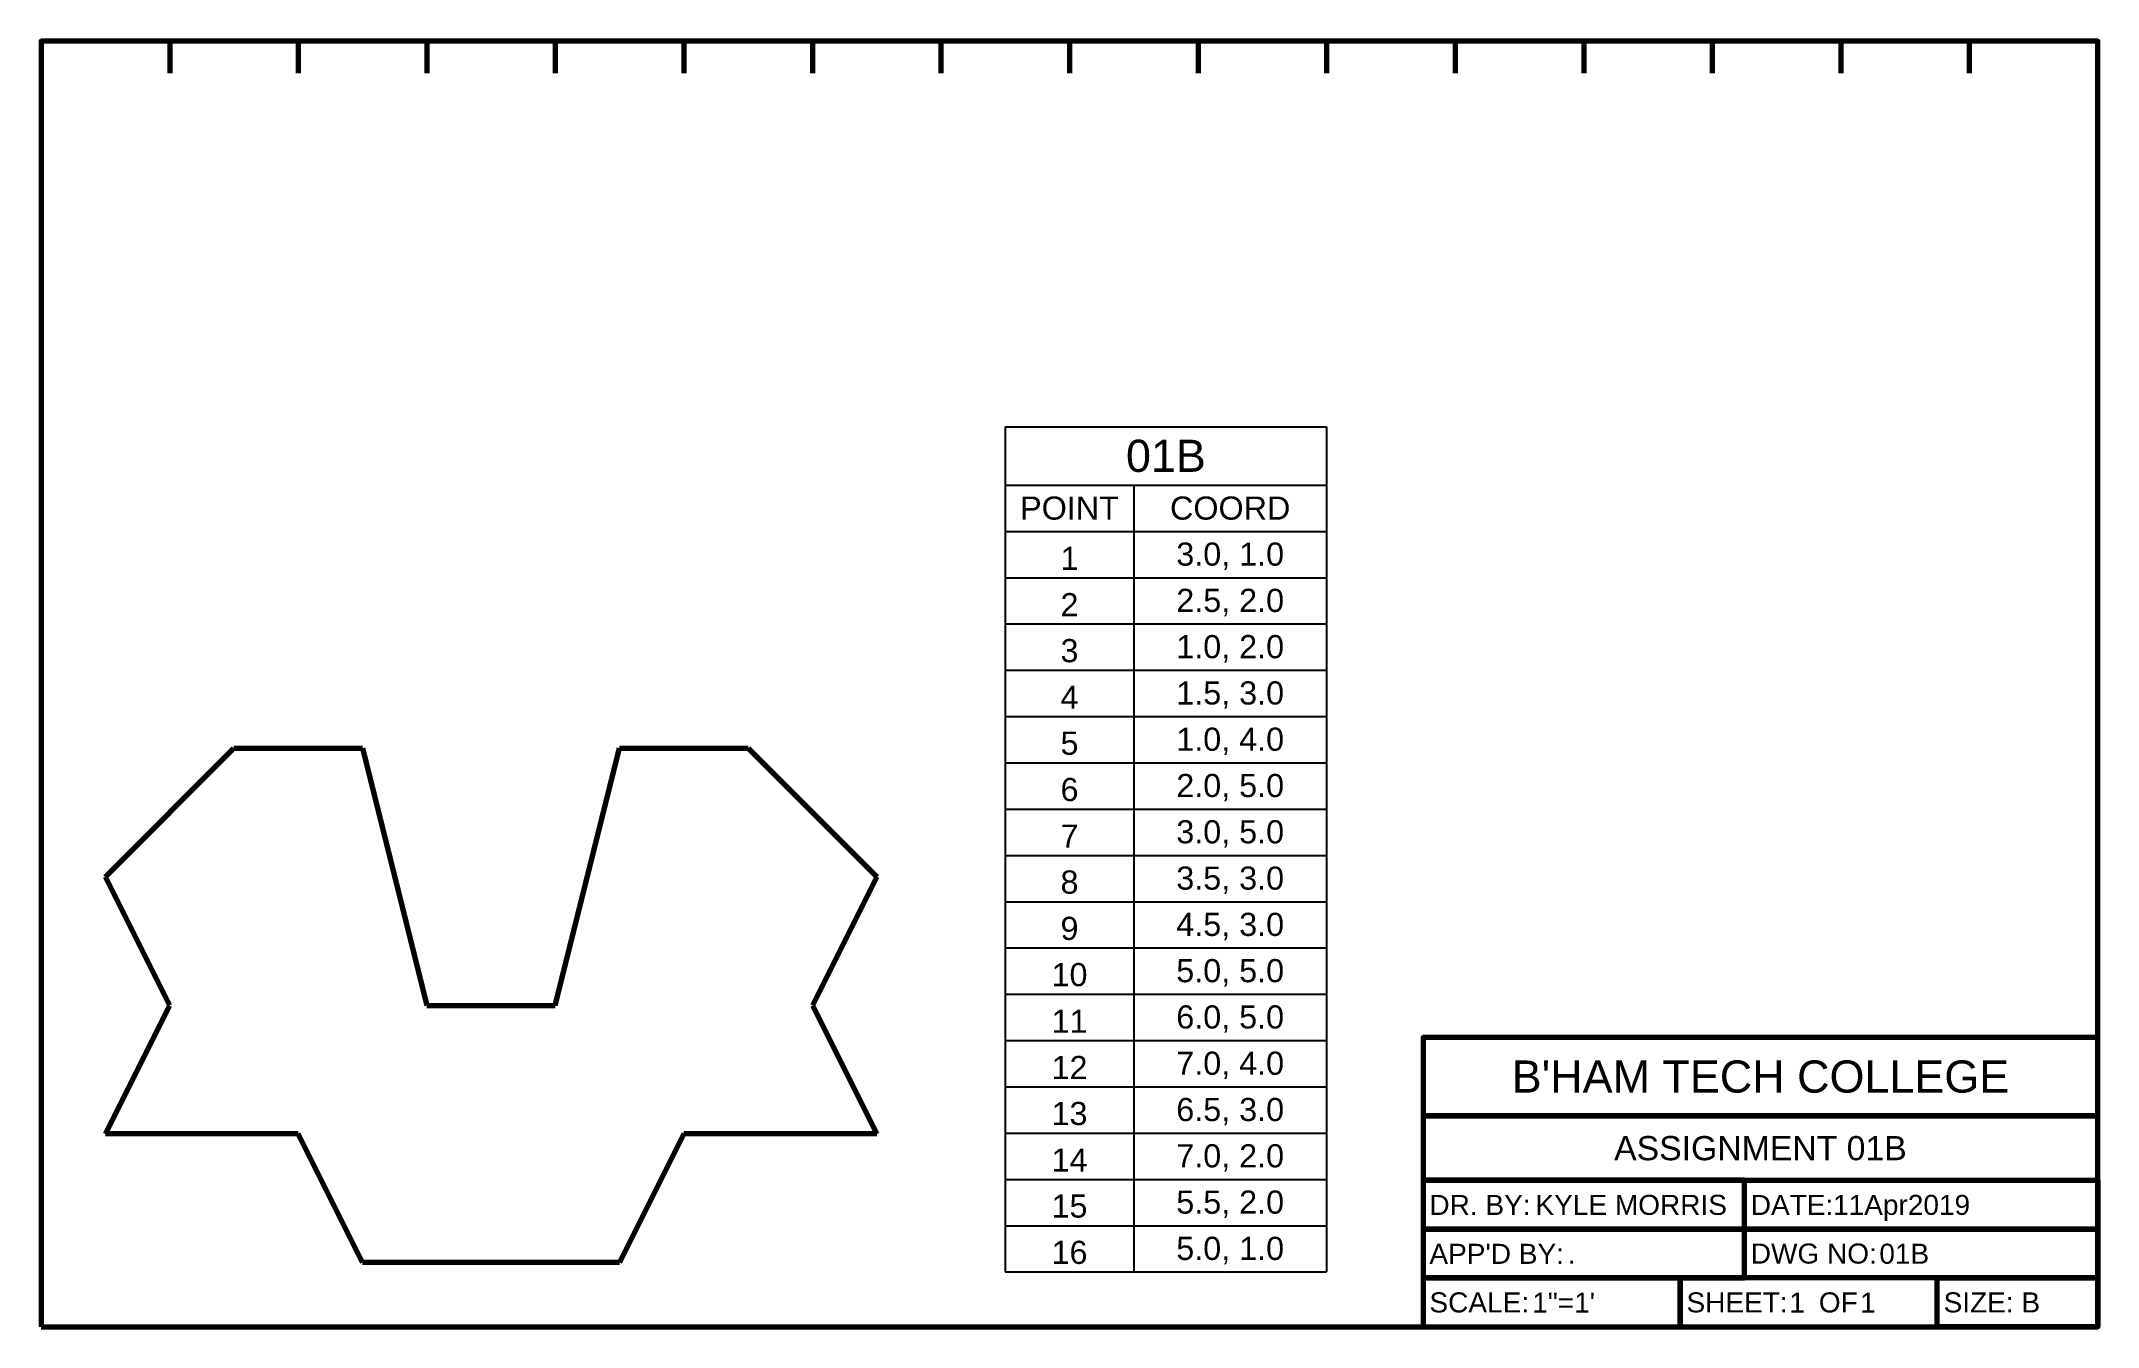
# Model space of a CAD drawing. Header units: inches. Extents: x 0.5 to 16.5, y 0.5 to 10.5.
import ezdxf
from ezdxf.enums import TextEntityAlignment as Align

# ---------------------------------------------------------------- set-up
doc = ezdxf.new("R2010")
doc.units = ezdxf.units.IN
doc.header["$MEASUREMENT"] = 0
doc.layers.add('Shape', color=7, linetype='Continuous', lineweight=70)
doc.layers.add('TitleBox', color=7, linetype='Continuous', lineweight=70)
doc.layers.add('TitleText', color=7, linetype='Continuous')
doc.styles.add('ARIAL', font='arial.ttf')
doc.styles.get("Standard").update_dxf_attribs({"font": 'arial.ttf'})

# ---------------------------------------------------------------- blocks, each defined once
blk = doc.blocks.new('*T1')
at = {"layer": 'Shape', "color": 0, "linetype": 'ByBlock', "lineweight": -2, "transparency": 16777216}
for p, q in [((0, 0), (2.5, 0)), ((0, 0), (0, -6.573)), ((2.5, 0), (2.5, -6.573)), ((0, -0.453), (2.5, -0.453)), ((1, -0.453), (1, -6.573)), ((0, -0.813), (2.5, -0.813)), ((0, -1.173), (2.5, -1.173)), ((0, -1.533), (2.5, -1.533)), ((0, -1.893), (2.5, -1.893)), ((0, -2.253), (2.5, -2.253)), ((0, -2.613), (2.5, -2.613)), ((0, -2.973), (2.5, -2.973)), ((0, -3.333), (2.5, -3.333)), ((0, -3.693), (2.5, -3.693)), ((0, -4.053), (2.5, -4.053)), ((0, -4.413), (2.5, -4.413)), ((0, -4.773), (2.5, -4.773)), ((0, -5.133), (2.5, -5.133)), ((0, -5.493), (2.5, -5.493)), ((0, -5.853), (2.5, -5.853)), ((0, -6.213), (2.5, -6.213)), ((0, -6.573), (2.5, -6.573))]:
    blk.add_line(p, q, dxfattribs=at)
at = {"layer": 'Shape', "color": 0, "transparency": 16777216}
for s, insert, char_height, width, attachment_point in [('01B', (1.25, -0.227), 0.25, 2.38, 5), ('POINT', (0.5, -0.633), 0.18, 0.88, 5), ('COORD', (1.75, -0.633), 0.18, 1.38, 5), ('1', (0.5, -1.113), 0.18, 0.88, 8), ('3.0, 1.0', (1.75, -1.113), 0.18, 1.38, 8), ('2.5, 2.0', (1.75, -1.473), 0.18, 1.38, 8), ('2', (0.5, -1.473), 0.18, 0.88, 8), ('3', (0.5, -1.833), 0.18, 0.88, 8), ('1.0, 2.0', (1.75, -1.833), 0.18, 1.38, 8), ('4', (0.5, -2.193), 0.18, 0.88, 8), ('1.5, 3.0', (1.75, -2.193), 0.18, 1.38, 8), ('5', (0.5, -2.553), 0.18, 0.88, 8), ('1.0, 4.0', (1.75, -2.553), 0.18, 1.38, 8), ('2.0, 5.0', (1.75, -2.913), 0.18, 1.38, 8), ('6', (0.5, -2.913), 0.18, 0.88, 8), ('7', (0.5, -3.273), 0.18, 0.88, 8), ('3.0, 5.0', (1.75, -3.273), 0.18, 1.38, 8), ('8', (0.5, -3.633), 0.18, 0.88, 8), ('3.5, 3.0', (1.75, -3.633), 0.18, 1.38, 8), ('9', (0.5, -3.993), 0.18, 0.88, 8), ('4.5, 3.0', (1.75, -3.993), 0.18, 1.38, 8), ('5.0, 5.0', (1.75, -4.353), 0.18, 1.38, 8), ('10', (0.5, -4.353), 0.18, 0.88, 8), ('11', (0.5, -4.713), 0.18, 0.88, 8), ('6.0, 5.0', (1.75, -4.713), 0.18, 1.38, 8), ('12', (0.5, -5.073), 0.18, 0.88, 8), ('7.0, 4.0', (1.75, -5.073), 0.18, 1.38, 8), ('13', (0.5, -5.433), 0.18, 0.88, 8), ('6.5, 3.0', (1.75, -5.433), 0.18, 1.38, 8), ('7.0, 2.0', (1.75, -5.793), 0.18, 1.38, 8), ('14', (0.5, -5.793), 0.18, 0.88, 8), ('15', (0.5, -6.153), 0.18, 0.88, 8), ('5.5, 2.0', (1.75, -6.153), 0.18, 1.38, 8), ('16', (0.5, -6.513), 0.18, 0.88, 8), ('5.0, 1.0', (1.75, -6.513), 0.18, 1.38, 8)]:
    blk.add_mtext(s, dxfattribs=dict(at, insert=insert, char_height=char_height, width=width, attachment_point=attachment_point))
blk = doc.blocks.new('TitleB')
at = {"layer": 'TitleBox'}
for points in [[(0.5, 0.5), (16.5, 0.5), (16.5, 10.5), (0.5, 10.5)], [(16.5, 2.75), (11.25, 2.75), (11.25, 2.14), (16.5, 2.14)], [(11.25, 1.64), (16.5, 1.64), (16.5, 2.14), (11.25, 2.14)], [(11.25, 1.26), (13.75, 1.26), (13.75, 1.64), (11.25, 1.64)], [(16.5, 1.26), (13.75, 1.26), (13.75, 1.64), (16.5, 1.64)], [(11.25, 0.88), (13.75, 0.88), (13.75, 1.26), (11.25, 1.26)], [(16.5, 0.88), (13.75, 0.88), (13.75, 1.26), (16.5, 1.26)], [(11.25, 0.5), (13.25, 0.5), (13.25, 0.88), (11.25, 0.88)], [(13.25, 0.5), (15.25, 0.5), (15.25, 0.88), (13.25, 0.88)], [(16.5, 0.5), (15.25, 0.5), (15.25, 0.88), (16.5, 0.88)]]:
    blk.add_lwpolyline(points, close=True, dxfattribs=at)
at = {"layer": 'TitleText', "style": 'ARIAL'}
for s, width, gutter_width, insert, char_height, attachment_point in [("B'HAM TECH COLLEGE", 4.5, 1, (13.875, 2.445), 0.25, 5), ('DR. BY:', 2.5, 1, (11.3, 1.37), 0.156, 7), ('DATE:', 2, 0.78, (13.8, 1.37), 0.156, 7), ("APP'D BY:", 2.5, 1, (11.3, 0.99), 0.156, 7), ('DWG NO:', 2, 1, (13.8, 0.99), 0.156, 7), ('SCALE:', 1.75, 1, (11.3, 0.61), 0.156, 7), ('SHEET:    OF', 1.75, 1, (13.3, 0.61), 0.156, 7), ('SIZE: B', 1, 1, (15.3, 0.61), 0.156, 7)]:
    blk.add_mtext_dynamic_manual_height_columns(s, width=width, gutter_width=gutter_width, heights=[0], dxfattribs=dict(at, insert=insert, char_height=char_height, attachment_point=attachment_point))
blk.add_attdef('TITLE', text='', height=0.188, dxfattribs=at).set_placement((13.875, 1.89), align=Align.MIDDLE_CENTER)
at = {"layer": 'TitleText', "style": 'ARIAL', "flags": 8}
for tag, p in [('NAME', (12.125, 1.324)), ('DATE', (14.44, 1.324))]:
    blk.add_attdef(tag, text='', height=0.156, dxfattribs=at).set_placement(p, align=Align.BOTTOM_LEFT)
at = {"layer": 'TitleText', "style": 'ARIAL'}
for tag, p in [('APPROVED', (12.375, 0.944)), ('DWGNO', (14.8, 0.944)), ('SCALE', (12.1, 0.564)), ('SHT', (14.1, 0.564)), ('SHTS', (14.65, 0.564))]:
    blk.add_attdef(tag, text='', height=0.156, dxfattribs=at).set_placement(p, align=Align.BOTTOM_LEFT)

msp = doc.modelspace()

# ---------------------------------------------------------------- linework, layer by layer
at = {"layer": 'Shape'}
for p, q in [((1, 4), (2, 5)), ((2, 5), (3, 5)), ((3, 5), (3.5, 3)), ((4.5, 3), (5, 5)), ((5, 5), (6, 5)), ((6, 5), (7, 4)), ((1.5, 3), (1, 4)), ((7, 4), (6.5, 3)), ((1, 2), (1.5, 3)), ((3.5, 3), (4.5, 3)), ((6.5, 3), (7, 2)), ((2.5, 2), (1, 2)), ((3, 1), (2.5, 2)), ((5.5, 2), (5, 1)), ((7, 2), (5.5, 2)), ((5, 1), (3, 1))]:
    msp.add_line(p, q, dxfattribs=at)
at = {"layer": 'TitleBox'}
for p, q in [((0.5, 10.5), (0.5, 10.25)), ((1.5, 10.5), (1.5, 10.25)), ((1.5, 10.5), (1.5, 10.25)), ((2.5, 10.5), (2.5, 10.25)), ((2.5, 10.5), (2.5, 10.25)), ((3.5, 10.5), (3.5, 10.25)), ((4.5, 10.5), (4.5, 10.25)), ((5.5, 10.5), (5.5, 10.25)), ((6.5, 10.5), (6.5, 10.25)), ((7.5, 10.5), (7.5, 10.25)), ((8.5, 10.5), (8.5, 10.25)), ((8.5, 10.5), (8.5, 10.25)), ((9.5, 10.5), (9.5, 10.25)), ((9.5, 10.5), (9.5, 10.25)), ((10.5, 10.5), (10.5, 10.25)), ((11.5, 10.5), (11.5, 10.25)), ((12.5, 10.5), (12.5, 10.25)), ((13.5, 10.5), (13.5, 10.25)), ((14.5, 10.5), (14.5, 10.25)), ((15.5, 10.5), (15.5, 10.25))]:
    msp.add_line(p, q, dxfattribs=at)

# ---------------------------------------------------------------- block references
msp.add_blockref('*T1', (8, 7.5))
ref = msp.add_blockref('TitleB', (0, 0), dxfattribs=at)
ref.add_attrib('SHTS', '1', dxfattribs={"layer": 'TitleText', "height": 0.156, "style": 'ARIAL'}).set_placement((14.65, 0.564), align=Align.BOTTOM_LEFT)
ref.add_attrib('SHT', '1', dxfattribs={"layer": 'TitleText', "height": 0.156, "style": 'ARIAL'}).set_placement((14.1, 0.564), align=Align.BOTTOM_LEFT)
ref.add_attrib('SCALE', '1"=1\'', dxfattribs={"layer": 'TitleText', "height": 0.156, "style": 'ARIAL'}).set_placement((12.1, 0.564), align=Align.BOTTOM_LEFT)
ref.add_attrib('DWGNO', '01B', dxfattribs={"layer": 'TitleText', "height": 0.156, "style": 'ARIAL'}).set_placement((14.8, 0.944), align=Align.BOTTOM_LEFT)
ref.add_attrib('APPROVED', '.', dxfattribs={"layer": 'TitleText', "height": 0.156, "style": 'ARIAL'}).set_placement((12.375, 0.944), align=Align.BOTTOM_LEFT)
ref.add_attrib('DATE', '11Apr2019', dxfattribs={"layer": 'TitleText', "height": 0.156, "style": 'ARIAL'}).set_placement((14.44, 1.324), align=Align.BOTTOM_LEFT)
ref.add_attrib('NAME', 'KYLE MORRIS', dxfattribs={"layer": 'TitleText', "height": 0.156, "style": 'ARIAL'}).set_placement((12.125, 1.324), align=Align.BOTTOM_LEFT)
ref.add_attrib('TITLE', 'ASSIGNMENT 01B', dxfattribs={"layer": 'TitleText', "height": 0.188, "style": 'ARIAL'}).set_placement((13.875, 1.89), align=Align.MIDDLE_CENTER)

doc.saveas('drawing.dxf')
